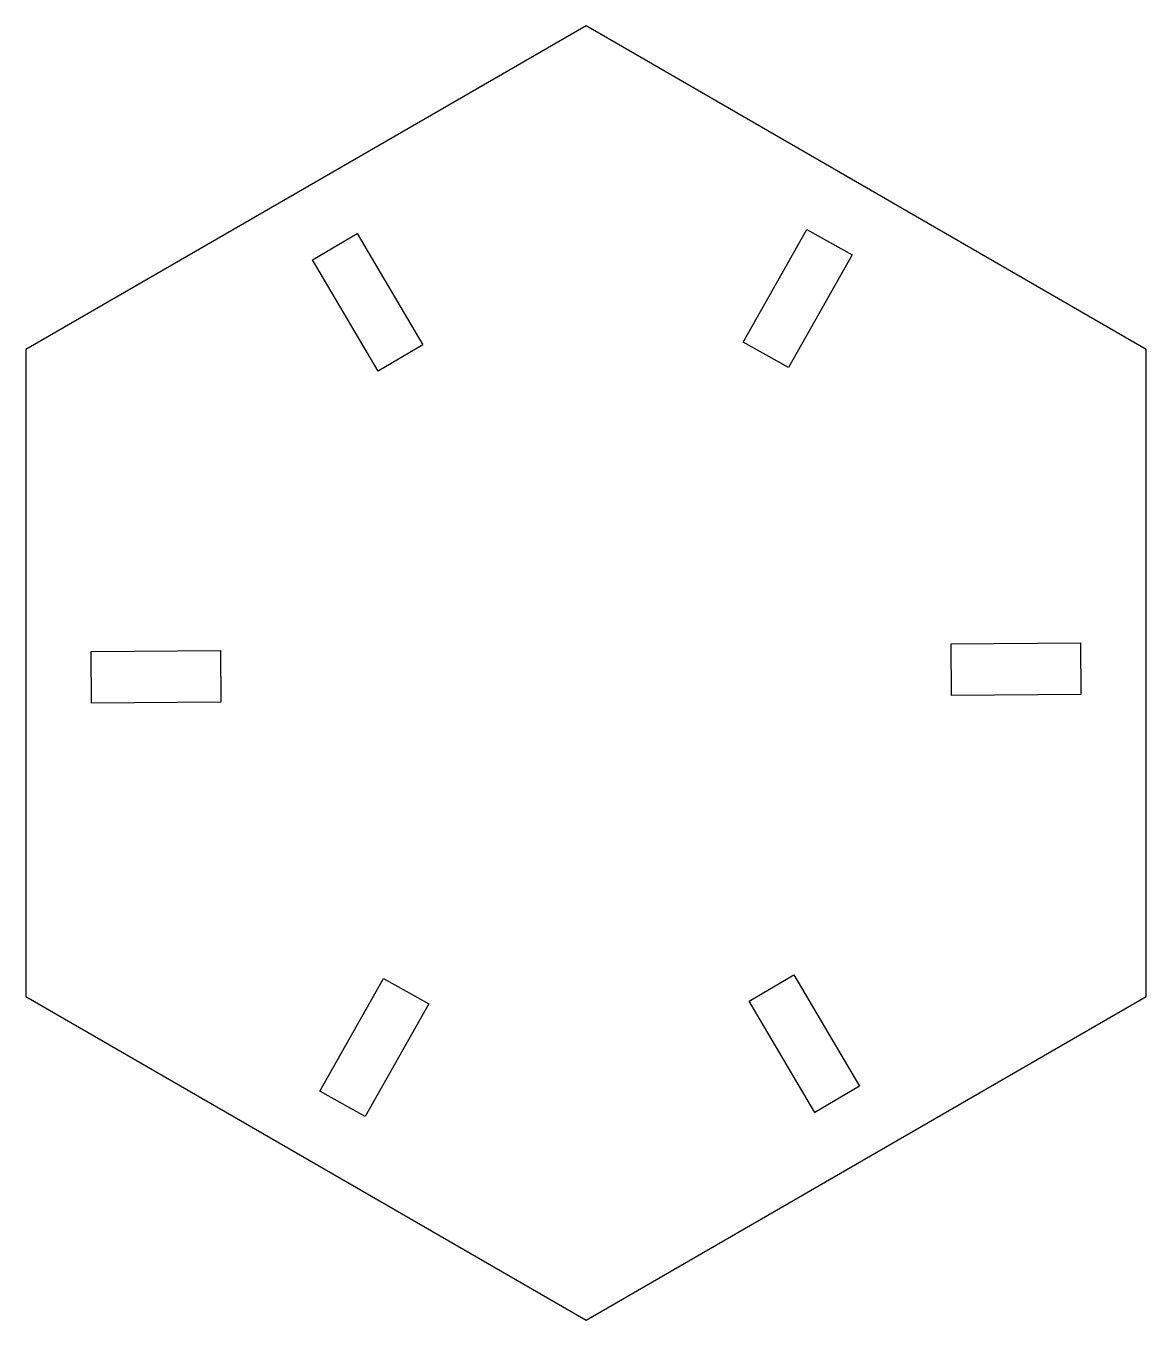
# Model space of a CAD drawing. Header units: inches. Extents: x -1.08 to 1.08, y -1.25 to 1.25.
import ezdxf

# ---------------------------------------------------------------- set-up
doc = ezdxf.new("R2010")
doc.units = ezdxf.units.IN
doc.header["$MEASUREMENT"] = 0

msp = doc.modelspace()

# ---------------------------------------------------------------- linework, layer by layer
at = {"color": 1, "linetype": 'Continuous', "lineweight": 25}
for p, q in [((0, 1.25), (-1.0825, 0.625)), ((1.0825, 0.625), (0, 1.25)), ((0.304, 0.6392), (0.4271, 0.8568)), ((0.4271, 0.8568), (0.5141, 0.8076)), ((-0.5284, 0.7983), (-0.4423, 0.849)), ((-0.4423, 0.849), (-0.3154, 0.6337)), ((0.5141, 0.8076), (0.3911, 0.5899)), ((-0.4015, 0.5829), (-0.5284, 0.7983)), ((-0.3154, 0.6337), (-0.4015, 0.5829)), ((0.3911, 0.5899), (0.304, 0.6392)), ((1.0825, -0.625), (1.0825, 0.625)), ((-1.0825, 0.625), (-1.0825, -0.625)), ((0.7056, 0.0563), (0.9555, 0.0585)), ((0.7064, -0.0437), (0.7056, 0.0563)), ((0.9555, 0.0585), (0.9564, -0.0415)), ((-0.9564, 0.0415), (-0.7064, 0.0437)), ((-0.9555, -0.0585), (-0.9564, 0.0415)), ((-0.7064, 0.0437), (-0.7056, -0.0563)), ((0.9564, -0.0415), (0.7064, -0.0437)), ((-0.7056, -0.0563), (-0.9555, -0.0585)), ((-0.5141, -0.8076), (-0.3911, -0.5899)), ((-0.3911, -0.5899), (-0.304, -0.6392)), ((0.3154, -0.6337), (0.4015, -0.5829)), ((0.4015, -0.5829), (0.5284, -0.7983)), ((0, -1.25), (1.0825, -0.625)), ((-1.0825, -0.625), (0, -1.25)), ((-0.304, -0.6392), (-0.4271, -0.8568)), ((0.4423, -0.849), (0.3154, -0.6337)), ((0.5284, -0.7983), (0.4423, -0.849)), ((-0.4271, -0.8568), (-0.5141, -0.8076))]:
    msp.add_line(p, q, dxfattribs=at)

doc.saveas('drawing.dxf')
